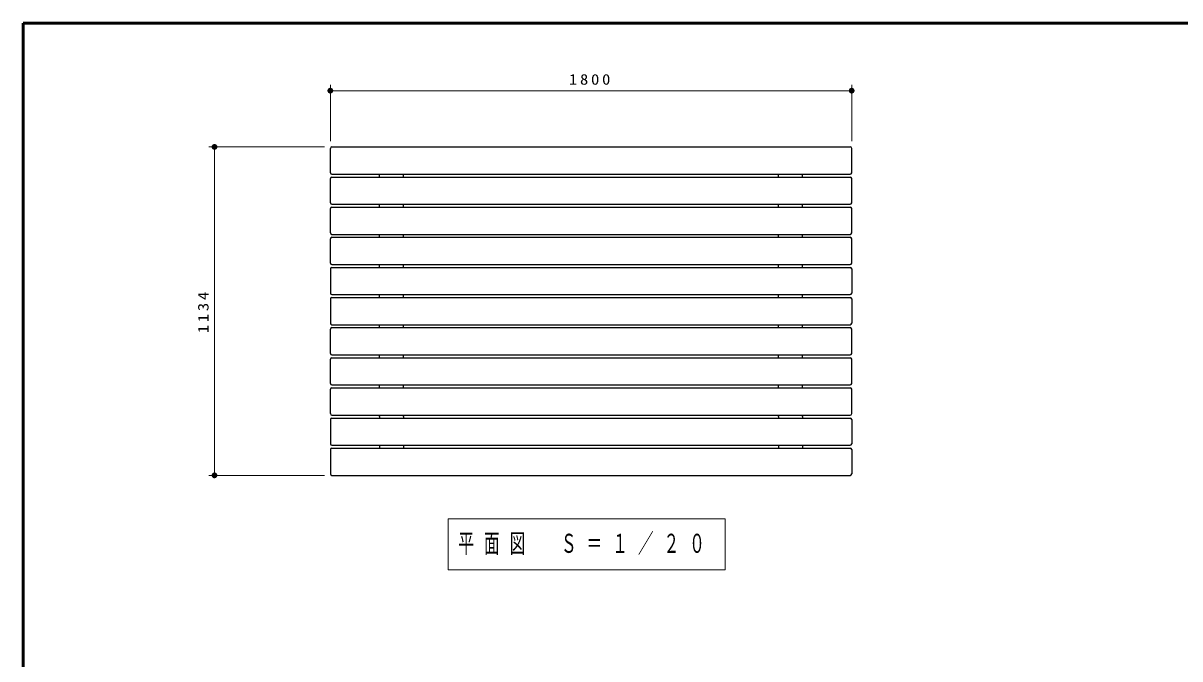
# Model space of a CAD drawing. Units: millimetres on the paper, scale 1:20. Extents: x -365 to 4, y -26 to 257.
# Drawn here: x -365 to -165.3, y 147.3 to 257 of the extents above; entities that cross this region are included whole.
import ezdxf

# ---------------------------------------------------------------- set-up
doc = ezdxf.new("R2010")
doc.units = ezdxf.units.MM
doc.layers.add('1_20', color=7, linetype='Continuous', lineweight=25)
doc.layers.add('NAKAMURA図枠', color=7, linetype='Continuous', lineweight=13)
doc.styles.add('ＭＳ ゴシック', font='')
doc.styles.get('ＭＳ ゴシック').set_extended_font_data('MS Gothic')

# ---------------------------------------------------------------- blocks, each defined once
blk = doc.blocks.new('filled_dot')
at = {"color": 0, "linetype": 'Continuous', "lineweight": -2, "const_width": 1.25}
blk.add_lwpolyline([(-0.625, 0, 1), (0.625, 0, 1)], format="xyb", close=True, dxfattribs=at)

msp = doc.modelspace()

# ---------------------------------------------------------------- linework, layer by layer
at = {"layer": '1_20', "lineweight": 13}
for p, q in [((-311.966, 236.636), (-311.966, 246.342)), ((-221.966, 236.636), (-221.966, 246.342)), ((-311.966, 245.342), (-221.966, 245.342)), ((-312.966, 235.636), (-332.966, 235.636)), ((-331.966, 178.936), (-331.966, 235.636)), ((-312.966, 178.936), (-332.966, 178.936)), ((-291.629, 171.414), (-291.629, 162.614)), ((-243.829, 171.414), (-291.629, 171.414)), ((-243.829, 162.614), (-243.829, 171.414)), ((-291.629, 162.614), (-243.829, 162.614))]:
    msp.add_line(p, q, dxfattribs=at)
at = {"layer": '1_20', "color": 4}
for p, q in [((-311.716, 235.636), (-222.216, 235.636)), ((-311.966, 231.186), (-311.966, 235.386)), ((-221.966, 231.186), (-221.966, 235.386)), ((-311.966, 225.986), (-311.966, 230.186)), ((-311.716, 230.936), (-222.216, 230.936)), ((-311.716, 230.436), (-222.216, 230.436)), ((-221.966, 225.986), (-221.966, 230.186)), ((-311.716, 225.736), (-222.216, 225.736)), ((-311.966, 220.786), (-311.966, 224.986)), ((-311.716, 225.236), (-222.216, 225.236)), ((-221.966, 220.786), (-221.966, 224.986)), ((-311.966, 215.586), (-311.966, 219.786)), ((-311.716, 220.536), (-222.216, 220.536)), ((-311.716, 220.036), (-222.216, 220.036)), ((-221.966, 215.586), (-221.966, 219.786)), ((-311.966, 214.586), (-311.966, 210.386)), ((-311.716, 215.336), (-222.216, 215.336)), ((-311.716, 214.836), (-222.216, 214.836)), ((-221.966, 214.586), (-221.966, 210.386)), ((-311.716, 210.136), (-222.216, 210.136)), ((-311.966, 209.386), (-311.966, 205.186)), ((-311.716, 209.636), (-222.216, 209.636)), ((-221.966, 209.386), (-221.966, 205.186)), ((-311.966, 199.986), (-311.966, 204.186)), ((-311.716, 204.936), (-222.216, 204.936)), ((-311.716, 204.436), (-222.216, 204.436)), ((-221.966, 199.986), (-221.966, 204.186)), ((-311.716, 199.736), (-222.216, 199.736)), ((-311.966, 194.786), (-311.966, 198.986)), ((-311.716, 199.236), (-222.216, 199.236)), ((-221.966, 194.786), (-221.966, 198.986)), ((-311.966, 189.586), (-311.966, 193.786)), ((-311.716, 194.536), (-222.216, 194.536)), ((-311.716, 194.036), (-222.216, 194.036)), ((-221.966, 189.586), (-221.966, 193.786)), ((-311.966, 188.586), (-311.966, 184.386)), ((-311.716, 189.336), (-222.216, 189.336)), ((-311.716, 188.836), (-222.216, 188.836)), ((-221.966, 188.586), (-221.966, 184.386)), ((-311.716, 184.136), (-222.216, 184.136)), ((-311.966, 183.386), (-311.966, 179.186)), ((-311.716, 183.636), (-222.216, 183.636)), ((-221.966, 183.386), (-221.966, 179.186)), ((-311.716, 178.936), (-222.216, 178.936))]:
    msp.add_line(p, q, dxfattribs=at)
at = {"layer": '1_20'}
for p, q in [((-303.466, 230.436), (-303.466, 230.936)), ((-299.354, 230.436), (-299.354, 230.936)), ((-234.579, 230.436), (-234.579, 230.936)), ((-230.466, 230.436), (-230.466, 230.936)), ((-303.466, 225.236), (-303.466, 225.736)), ((-299.354, 225.236), (-299.354, 225.736)), ((-234.579, 225.236), (-234.579, 225.736)), ((-230.466, 225.236), (-230.466, 225.736)), ((-303.466, 220.036), (-303.466, 220.536)), ((-299.354, 220.036), (-299.354, 220.536)), ((-234.579, 220.036), (-234.579, 220.536)), ((-230.466, 220.036), (-230.466, 220.536)), ((-303.466, 214.836), (-303.466, 215.336)), ((-299.354, 214.836), (-299.354, 215.336)), ((-234.579, 214.836), (-234.579, 215.336)), ((-230.466, 214.836), (-230.466, 215.336)), ((-303.466, 209.636), (-303.466, 210.136)), ((-299.354, 209.636), (-299.354, 210.136)), ((-234.579, 209.636), (-234.579, 210.136)), ((-230.466, 209.636), (-230.466, 210.136)), ((-303.466, 204.436), (-303.466, 204.936)), ((-299.354, 204.436), (-299.354, 204.936)), ((-234.579, 204.436), (-234.579, 204.936)), ((-230.466, 204.436), (-230.466, 204.936)), ((-303.466, 199.236), (-303.466, 199.736)), ((-299.354, 199.236), (-299.354, 199.736)), ((-234.579, 199.236), (-234.579, 199.736)), ((-230.466, 199.236), (-230.466, 199.736)), ((-303.466, 194.036), (-303.466, 194.536)), ((-299.354, 194.036), (-299.354, 194.536)), ((-234.579, 194.036), (-234.579, 194.536)), ((-230.466, 194.036), (-230.466, 194.536)), ((-303.466, 189.086), (-303.466, 189.336)), ((-303.466, 189.086), (-303.466, 188.836)), ((-299.354, 189.086), (-299.354, 189.336)), ((-299.354, 189.086), (-299.354, 188.836)), ((-234.579, 189.086), (-234.579, 189.336)), ((-234.579, 189.086), (-234.579, 188.836)), ((-230.466, 189.086), (-230.466, 189.336)), ((-230.466, 189.086), (-230.466, 188.836)), ((-303.466, 184.136), (-303.466, 183.636)), ((-299.354, 184.136), (-299.354, 183.636)), ((-234.579, 184.136), (-234.579, 183.636)), ((-230.466, 184.136), (-230.466, 183.636))]:
    msp.add_line(p, q, dxfattribs=at)
at = {"layer": '1_20', "color": 4}
for centre, start, end in [((-311.716, 235.386), 90, 180), ((-222.216, 235.386), 0, 90), ((-311.716, 231.186), 180, 270), ((-311.716, 230.186), 90, 180), ((-222.216, 231.186), 270, 0), ((-222.216, 230.186), 0, 90), ((-311.716, 225.986), 180, 270), ((-222.216, 225.986), 270, 0), ((-311.716, 224.986), 90, 180), ((-222.216, 224.986), 0, 90), ((-311.716, 220.786), 180, 270), ((-311.716, 219.786), 90, 180), ((-222.216, 220.786), 270, 0), ((-222.216, 219.786), 0, 90), ((-311.716, 215.586), 180, 270), ((-311.716, 214.586), 90, 180), ((-222.216, 215.586), 270, 0), ((-222.216, 214.586), 0, 90), ((-311.716, 210.386), 180, 270), ((-222.216, 210.386), 270, 0), ((-311.716, 209.386), 90, 180), ((-222.216, 209.386), 0, 90), ((-311.716, 205.186), 180, 270), ((-311.716, 204.186), 90, 180), ((-222.216, 205.186), 270, 0), ((-222.216, 204.186), 0, 90), ((-311.716, 199.986), 180, 270), ((-222.216, 199.986), 270, 0), ((-311.716, 198.986), 90, 180), ((-222.216, 198.986), 0, 90), ((-311.716, 194.786), 180, 270), ((-311.716, 193.786), 90, 180), ((-222.216, 194.786), 270, 0), ((-222.216, 193.786), 0, 90), ((-311.716, 189.586), 180, 270), ((-311.716, 188.586), 90, 180), ((-222.216, 189.586), 270, 0), ((-222.216, 188.586), 0, 90), ((-311.716, 184.386), 180, 270), ((-222.216, 184.386), 270, 0), ((-311.716, 183.386), 90, 180), ((-222.216, 183.386), 0, 90), ((-311.716, 179.186), 180, 270), ((-222.216, 179.186), 270, 0)]:
    msp.add_arc(centre, 0.25, start, end, dxfattribs=at)
at = {"layer": 'NAKAMURA図枠', "lineweight": 50}
for p, q in [((-365, 257), (-365, 0)), ((0, 257), (-365, 257))]:
    msp.add_line(p, q, dxfattribs=at)

# ---------------------------------------------------------------- block references
at = {"layer": '1_20', "lineweight": 13, "xscale": 0.4, "yscale": 0.4}
msp.add_blockref('filled_dot', (-311.966, 245.342), dxfattribs=at)
for p, rotation in [((-221.966, 245.342), 180), ((-331.966, 235.636), 270), ((-331.966, 178.936), 90)]:
    msp.add_blockref('filled_dot', p, dxfattribs=dict(at, rotation=rotation))

# ---------------------------------------------------------------- texts
at = {"layer": '1_20', "style": 'ＭＳ ゴシック'}
for s, insert, char_height, attachment_point in [('\\T1.33;\\W1.15;1800', (-266.966, 246.342), 1.833, 8), ('\\T1.64;\\W0.6;平面図\u3000Ｓ＝１／２０', (-267.729, 167.014), 3.299, 5)]:
    msp.add_mtext(s, dxfattribs=dict(at, insert=insert, char_height=char_height, attachment_point=attachment_point))
at = {"layer": '1_20', "insert": (-332.966, 207.286), "char_height": 1.833, "attachment_point": 8, "rotation": 90, "style": 'ＭＳ ゴシック'}
msp.add_mtext('\\T1.33;\\W1.15;1134', dxfattribs=at)

doc.saveas('drawing.dxf')
